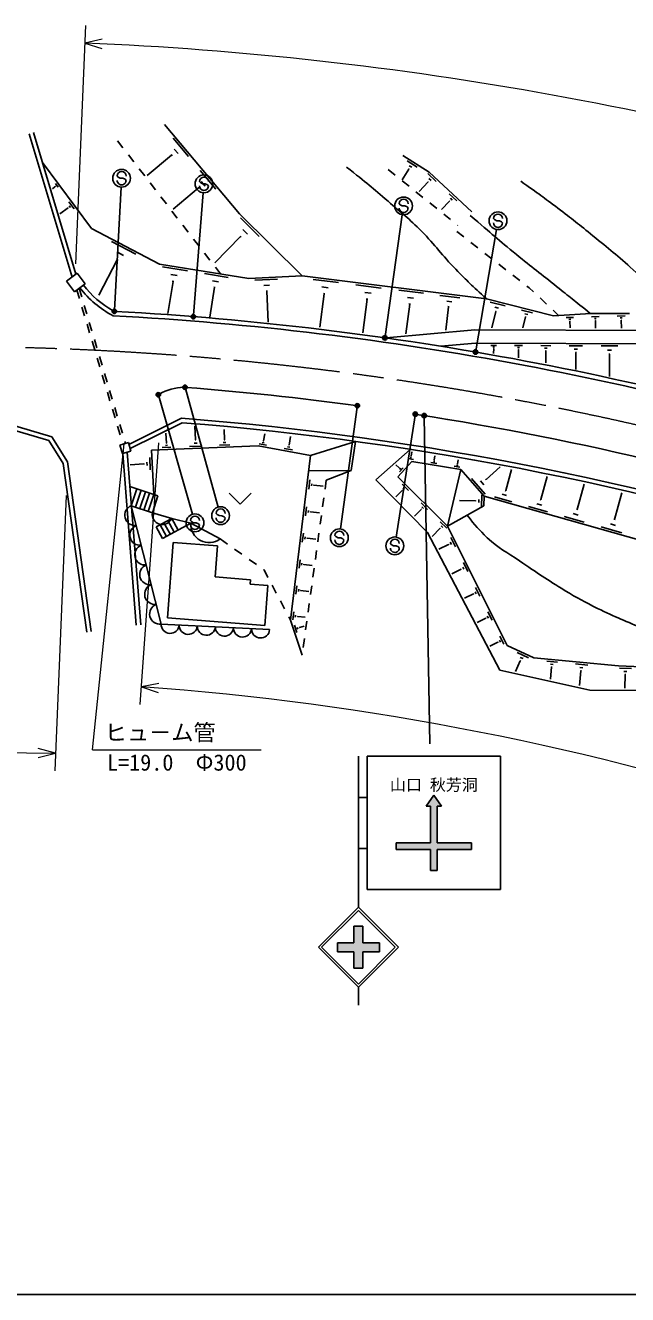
# Model space of a CAD drawing. Units: millimetres, scale not verified. Extents: x 0 to 700000, y -47500 to 447500.
# Drawn here: x 376304 to 444128, y 205000 to 347888 of the extents above; entities that cross this region are included whole.
import ezdxf
from ezdxf.enums import TextEntityAlignment as Align

# ---------------------------------------------------------------- set-up
doc = ezdxf.new("R2010")
doc.units = ezdxf.units.MM
doc.header["$LTSCALE"] = 1000
doc.header["$PDMODE"] = 32
doc.header["$PDSIZE"] = 500
doc.linetypes.add('CHAIN', pattern=[18.5, 12, -1.5, 3.5, -1.5])
for name, color, linetype, lineweight in [('M-STR-HTXT', 7, 'Continuous', 13), ('M-STR-STRC', 7, 'Continuous', 25), ('M-TTL-BAND', 7, 'Continuous', 25), ('S-TTL', 7, 'Continuous', 25)]:
    doc.layers.add(name, color=color, linetype=linetype, lineweight=lineweight)
doc.styles.add('ＭＳ ゴシック', font='')
doc.styles.get('ＭＳ ゴシック').set_extended_font_data('MS Gothic')

msp = doc.modelspace()

# ---------------------------------------------------------------- hatches: boundary and pattern name
at = {"layer": 'M-STR-STRC'}
for points in [[(418057, 255864), (421932, 255864), (421932, 259989), (421432, 259989), (422307, 261239), (423182, 259989), (422682, 259989), (422682, 255864), (426557, 255864), (426557, 255114), (422682, 255114), (422682, 252739), (421932, 252739), (421932, 255114), (418057, 255114)], [(411447, 244604), (413308, 244604), (413308, 246464), (414308, 246464), (414308, 244604), (416167, 244604), (416167, 243604), (414307, 243604), (414307, 241744), (413307, 241744), (413307, 243604), (411447, 243604)]]:
    msp.add_hatch(color=256, dxfattribs=at).paths.add_polyline_path(points)

# ---------------------------------------------------------------- linework, layer by layer
at = {"layer": 'M-STR-HTXT'}
for p, q in [((381982, 321036), (383099, 347888)), ((384967, 346326), (383016, 345889)), ((383016, 345889), (384924, 345292)), ((383858, 266322), (387432, 300777)), ((389239, 271426), (391352, 300892)), ((380896, 294951), (379607, 263962)), ((391346, 273800), (389383, 273421)), ((389383, 273421), (391272, 272767)), ((337949, 266335), (379690, 265960)), ((377754, 265460), (379690, 265960)), ((379690, 265960), (377763, 266495)), ((383858, 266322), (402858, 266322))]:
    msp.add_line(p, q, dxfattribs=at)
for radius, end in [(384500, 87.61766), (312500, 85.89878)]:
    msp.add_arc((367033, -38278), radius, 71.82031, end, dxfattribs=at)
at = {"layer": 'M-STR-STRC'}
for p, q in [((386742, 330815), (386643, 330933)), ((386987, 330675), (386742, 330815)), ((387288, 330673), (386987, 330675)), ((387533, 330561), (387288, 330673)), ((387639, 330425), (387533, 330561)), ((396020, 330192), (395921, 330310)), ((396265, 330053), (396020, 330192)), ((386329, 315846), (387083, 329676)), ((395235, 315249), (396336, 329055)), ((396566, 330050), (396265, 330053)), ((396811, 329938), (396566, 330050)), ((396917, 329802), (396811, 329938)), ((418501, 327704), (418402, 327822)), ((418746, 327565), (418501, 327704)), ((419047, 327562), (418746, 327565)), ((419292, 327451), (419047, 327562)), ((419398, 327314), (419292, 327451)), ((416812, 312861), (418756, 326574)), ((429138, 326038), (429038, 326156)), ((429383, 325899), (429138, 326038)), ((429683, 325896), (429383, 325899)), ((429929, 325784), (429683, 325896)), ((427021, 311261), (429364, 324912)), ((430034, 325648), (429929, 325784)), ((391318, 306161), (395130, 292846)), ((394322, 307004), (398021, 293657)), ((421214, 303810), (421859, 267011)), ((397893, 292834), (397793, 292952)), ((395010, 292025), (394910, 292143)), ((395255, 291885), (395010, 292025)), ((395556, 291883), (395255, 291885)), ((395801, 291771), (395556, 291883)), ((395907, 291635), (395801, 291771)), ((398138, 292694), (397893, 292834)), ((398438, 292692), (398138, 292694)), ((398684, 292580), (398438, 292692)), ((398789, 292444), (398684, 292580)), ((411269, 290344), (411169, 290462)), ((411514, 290205), (411269, 290344)), ((411814, 290202), (411514, 290205)), ((412060, 290090), (411814, 290202)), ((412165, 289954), (412060, 290090)), ((417517, 289434), (417418, 289552)), ((417762, 289295), (417517, 289434)), ((418063, 289293), (417762, 289295)), ((418308, 289181), (418063, 289293)), ((418414, 289045), (418308, 289181)), ((413807, 265604), (413807, 248604)), ((414807, 265604), (414807, 250604)), ((414807, 265604), (429807, 265604)), ((429807, 265604), (429807, 250604)), ((413807, 260979), (414807, 260979)), ((421432, 259989), (422307, 261239)), ((422307, 261239), (423182, 259989)), ((421932, 259989), (421432, 259989)), ((421932, 259989), (421932, 255864)), ((423182, 259989), (422682, 259989)), ((422682, 259989), (422682, 255864)), ((418057, 255864), (418057, 255114)), ((418057, 255864), (421932, 255864)), ((422682, 255864), (426557, 255864)), ((426557, 255864), (426557, 255114)), ((413807, 255229), (414807, 255229)), ((418057, 255114), (421932, 255114)), ((421932, 255114), (421932, 252739)), ((422682, 255114), (422682, 252739)), ((422682, 255114), (426557, 255114)), ((421932, 252739), (422682, 252739)), ((414807, 250604), (429807, 250604)), ((409306, 244104), (413806, 248604)), ((409660, 244105), (413806, 248251)), ((418307, 244104), (413807, 248604)), ((417953, 244104), (413809, 248249)), ((413308, 246464), (414308, 246464)), ((413308, 246464), (413308, 244604)), ((414308, 246464), (414308, 244604)), ((411447, 244604), (411447, 243604)), ((411447, 244604), (413308, 244604)), ((414308, 244604), (416167, 244604)), ((416167, 244604), (416167, 243604)), ((409307, 244104), (413806, 239604)), ((409660, 244105), (413806, 239958)), ((411447, 243604), (413307, 243604)), ((413307, 243604), (413307, 241744)), ((413807, 239604), (418307, 244104)), ((413807, 239957), (417953, 244104)), ((414307, 243604), (416167, 243604)), ((414307, 243604), (414307, 241744)), ((413307, 241744), (414307, 241744)), ((413807, 239604), (413807, 237604))]:
    msp.add_line(p, q, dxfattribs=at)
for centre, radius in [((387137, 330674), 1000), ((396415, 330052), 1000), ((418897, 327564), 1000), ((429533, 325897), 1000), ((386321, 315696), 150), ((386321, 315696), 120), ((386321, 315696), 90), ((386321, 315696), 60), ((386321, 315696), 30), ((395223, 315099), 150), ((395223, 315099), 120), ((395223, 315099), 90), ((395223, 315099), 60), ((395223, 315099), 30), ((416791, 312712), 150), ((416791, 312712), 120), ((416791, 312712), 90), ((416791, 312712), 60), ((416791, 312712), 30), ((426996, 311113), 150), ((426996, 311113), 120), ((426996, 311113), 90), ((426996, 311113), 60), ((426996, 311113), 30), ((394282, 307148), 150), ((394282, 307148), 120), ((394282, 307148), 90), ((391277, 306305), 150), ((391277, 306305), 120), ((391277, 306305), 90), ((391277, 306305), 60), ((391277, 306305), 30), ((394282, 307148), 60), ((394282, 307148), 30), ((413684, 305067), 150), ((413684, 305067), 120), ((413684, 305067), 90), ((413684, 305067), 60), ((413684, 305067), 30), ((420215, 304116), 150), ((420215, 304116), 120), ((420215, 304116), 90), ((420215, 304116), 60), ((420215, 304116), 30), ((421212, 303960), 150), ((421212, 303960), 120), ((421212, 303960), 90), ((421212, 303960), 60), ((421212, 303960), 30), ((398288, 292693), 1000), ((395405, 291884), 1000), ((411664, 290203), 1000), ((417913, 289294), 1000)]:
    msp.add_circle(centre, radius, dxfattribs=at)
for centre, start, end in [((387139, 330429), 179.55488, 359.55488), ((387143, 330929), 359.55488, 179.55488), ((396421, 330306), 359.55488, 179.55488), ((396417, 329806), 179.55488, 359.55488), ((418898, 327318), 179.55488, 359.55488), ((418902, 327818), 359.55488, 179.55488), ((429538, 326152), 359.55488, 179.55488), ((429535, 325652), 179.55488, 359.55488), ((398293, 292948), 359.55488, 179.55488), ((395407, 291639), 179.55488, 359.55488), ((395410, 292139), 359.55488, 179.55488), ((398289, 292448), 179.55488, 359.55488), ((411669, 290458), 359.55488, 179.55488), ((411665, 289958), 179.55488, 359.55488), ((417914, 289048), 179.55488, 359.55488), ((417918, 289548), 359.55488, 179.55488)]:
    msp.add_arc(centre, 500, start, end, dxfattribs=at)
for p in [(386321, 315696), (395223, 315099), (416791, 312712), (426996, 311113), (394282, 307148), (391277, 306305), (413684, 305067), (420215, 304116), (421212, 303960)]:
    msp.add_point(p, dxfattribs=at)
at = {"layer": 'M-TTL-BAND'}
msp.add_line((40000, 205000), (579000, 205000), dxfattribs=at)
at = {"layer": 'S-TTL'}
for p, q in [((377218, 335828), (381984, 319880)), ((400421, 326679), (391964, 336722)), ((376739, 335685), (381559, 319554)), ((386678, 334896), (387291, 334105)), ((392939, 335175), (394671, 333119)), ((387903, 333315), (388515, 332524)), ((392777, 333282), (390034, 330972)), ((392723, 333346), (392831, 333217)), ((393075, 333971), (393507, 333457)), ((421795, 331380), (418816, 333234)), ((383755, 325033), (378227, 332451)), ((389128, 331733), (389740, 330943)), ((395976, 331569), (397770, 329439)), ((417174, 331653), (417954, 331027)), ((419505, 331720), (418748, 330504)), ((420429, 331935), (419290, 332645)), ((419541, 331698), (419469, 331742)), ((419825, 331916), (419540, 332094)), ((390352, 330152), (390965, 329362)), ((396117, 330322), (396565, 329789)), ((418734, 330402), (419514, 329776)), ((421651, 330287), (420636, 329195)), ((422567, 330320), (421618, 331203)), ((421681, 330260), (421622, 330315)), ((421990, 330414), (421753, 330635)), ((426599, 326910), (421795, 331380)), ((379638, 329715), (379353, 329503)), ((379628, 329727), (379647, 329702)), ((379690, 330070), (379993, 329663)), ((379702, 329841), (379777, 329740)), ((395808, 329607), (392953, 327203)), ((395752, 329674), (395864, 329541)), ((420294, 329150), (421074, 328524)), ((424910, 328140), (424047, 328943)), ((381116, 327340), (380203, 326660)), ((381098, 327365), (381134, 327316)), ((381216, 328022), (381798, 327241)), ((381239, 327583), (381384, 327388)), ((391577, 328571), (392189, 327781)), ((421854, 327898), (422634, 327273)), ((424077, 328110), (423184, 327151)), ((424104, 328085), (424050, 328135)), ((424386, 328226), (424170, 328426)), ((392802, 326990), (393414, 326199)), ((407478, 319687), (400421, 326679)), ((400539, 326210), (402648, 324120)), ((423414, 326647), (424194, 326021)), ((391394, 321009), (383755, 325033)), ((394027, 325409), (394639, 324618)), ((400808, 324899), (401335, 324377)), ((424890, 324680), (425680, 324066)), ((424974, 325395), (425018, 325359)), ((386003, 323566), (388741, 322124)), ((395251, 323828), (395864, 323037)), ((400549, 324111), (397629, 321163)), ((400483, 324176), (400615, 324045)), ((426469, 323453), (427259, 322839)), ((386565, 321521), (386736, 321431)), ((386669, 322341), (387354, 321980)), ((396476, 322247), (397088, 321456)), ((428048, 322225), (428838, 321612)), ((386651, 321476), (384561, 317509)), ((401455, 319406), (391394, 321009)), ((391751, 320699), (394569, 320250)), ((397701, 320665), (398285, 319911)), ((429627, 320998), (430417, 320384)), ((382126, 319989), (380936, 319076)), ((381849, 317886), (380936, 319076)), ((383039, 318798), (381849, 317886)), ((383039, 318798), (382126, 319989)), ((392935, 319065), (392357, 315435)), ((392695, 319826), (393400, 319714)), ((392847, 319079), (393024, 319051)), ((396492, 319944), (399136, 319523)), ((397378, 319125), (398039, 319019)), ((407478, 319687), (401455, 319406)), ((402164, 319189), (404716, 319308)), ((428241, 317091), (407478, 319687)), ((408704, 319282), (411550, 318926)), ((413537, 318677), (416391, 318321)), ((431206, 319771), (431996, 319157)), ((382104, 318082), (382390, 317123)), ((382359, 318277), (382645, 317319)), ((397604, 318411), (397066, 315036)), ((397521, 318424), (397686, 318398)), ((403151, 318596), (403789, 318625)), ((403420, 317969), (403579, 317976)), ((403500, 317973), (403663, 314476)), ((409949, 317681), (409477, 313903)), ((409683, 318437), (410394, 318348)), ((409860, 317692), (410038, 317670)), ((414518, 317830), (415232, 317741)), ((418378, 318072), (421141, 317727)), ((419328, 317252), (420019, 317166)), ((422977, 317497), (425246, 317214)), ((432786, 318543), (433043, 318344)), ((433043, 318344), (433535, 317883)), ((382677, 316165), (382963, 315207)), ((382931, 316361), (383218, 315403)), ((414786, 317072), (414312, 313283)), ((414696, 317083), (414875, 317061)), ((419587, 316518), (419168, 313166)), ((419501, 316529), (419673, 316507)), ((423970, 316221), (423637, 313559)), ((423757, 316824), (424324, 316753)), ((423899, 316230), (424041, 316213)), ((435763, 315200), (428241, 317091)), ((428656, 316729), (430341, 316305)), ((429182, 316149), (429603, 316043)), ((432176, 315844), (433425, 315530)), ((434265, 317199), (434995, 316516)), ((435725, 315833), (436362, 315237)), ((383504, 314444), (383791, 313486)), ((429287, 315675), (428825, 313840)), ((429234, 315688), (429339, 315661)), ((432643, 315063), (432334, 313830)), ((432566, 315414), (432878, 315336)), ((432604, 315073), (432682, 315053)), ((439986, 315464), (435763, 315200)), ((437204, 314994), (438039, 315020)), ((437524, 314795), (437733, 314801)), ((437609, 314589), (437661, 314590)), ((437635, 314589), (437658, 313823)), ((444341, 315464), (439986, 315464)), ((440045, 315082), (440928, 315109)), ((440383, 314871), (440604, 314878)), ((440473, 314653), (440528, 314655)), ((440500, 314654), (440526, 313815)), ((442935, 315170), (443866, 315199)), ((443291, 314948), (443524, 314956)), ((443385, 314718), (443444, 314720)), ((443414, 314719), (443443, 313806)), ((383249, 314249), (383536, 313291)), ((426931, 313603), (416941, 312725)), ((463904, 313499), (426931, 313603)), ((383822, 312333), (384109, 311375)), ((384077, 312528), (384363, 311570)), ((426995, 312103), (423096, 311760)), ((463852, 311999), (426995, 312103)), ((428713, 311848), (429376, 311846)), ((428961, 311682), (429127, 311681)), ((429023, 311516), (429064, 311516)), ((429043, 311516), (429042, 310964)), ((431404, 311840), (432300, 311838)), ((431739, 311616), (431963, 311615)), ((434339, 311832), (435498, 311829)), ((434773, 311541), (435062, 311540)), ((437559, 311823), (439060, 311819)), ((441139, 311813), (443018, 311808)), ((384395, 310417), (384681, 309458)), ((384650, 310612), (384936, 309654)), ((431823, 311391), (431879, 311391)), ((431851, 311391), (431848, 310470)), ((434880, 311251), (434953, 311251)), ((434917, 311251), (434913, 309889)), ((438121, 311446), (438496, 311445)), ((438260, 311071), (438354, 311071)), ((438307, 311071), (438302, 309162)), ((441843, 311341), (442312, 311340)), ((442017, 310871), (442135, 310871)), ((442076, 310871), (442069, 308352)), ((385222, 308696), (385509, 307738)), ((384968, 308500), (385254, 307542)), ((385540, 306584), (385827, 305626)), ((385795, 306779), (386081, 305821)), ((368555, 304718), (379283, 301580)), ((386113, 304668), (386399, 303710)), ((386368, 304863), (386654, 303905)), ((413663, 304918), (411799, 291194)), ((368481, 304219), (378959, 301154)), ((386940, 302947), (387227, 301989)), ((393868, 303670), (387970, 300723)), ((393968, 303161), (388116, 300236)), ((420192, 303968), (418066, 290282)), ((379283, 301580), (381054, 298740)), ((386686, 302752), (386972, 301793)), ((392181, 300848), (392135, 301990)), ((395467, 301219), (395405, 302757)), ((398721, 301224), (398673, 302405)), ((403120, 301114), (403264, 301908)), ((406000, 300645), (406172, 301594)), ((378959, 301154), (380574, 298565)), ((387911, 300920), (386953, 300634)), ((386953, 300634), (387240, 299676)), ((387258, 300835), (387289, 300734)), ((387513, 301031), (387576, 300820)), ((387911, 300920), (388198, 299962)), ((390511, 300055), (402520, 300536)), ((391724, 300354), (392675, 300392)), ((392071, 300606), (392309, 300615)), ((392151, 300847), (392210, 300850)), ((394781, 300476), (396210, 300534)), ((395302, 300855), (395660, 300869)), ((395422, 301218), (395511, 301221)), ((398155, 300612), (399334, 300659)), ((398585, 300924), (398880, 300936)), ((398684, 301223), (398758, 301226)), ((402520, 300536), (408425, 299468)), ((402626, 300771), (403463, 300620)), ((402977, 300924), (403187, 300886)), ((403094, 301119), (403146, 301109)), ((405446, 300261), (406384, 300091)), ((405840, 300432), (406075, 300390)), ((405971, 300651), (406029, 300640)), ((408425, 299468), (413491, 301056)), ((413000, 297786), (413491, 301056)), ((415779, 296728), (419630, 300159)), ((381054, 298740), (383714, 279652)), ((388198, 299962), (387240, 299676)), ((388795, 280358), (387266, 299684)), ((389294, 280398), (387756, 299830)), ((389986, 298699), (390004, 298356)), ((390302, 299229), (390372, 297860)), ((390511, 300055), (390764, 295068)), ((408425, 299468), (406170, 280922)), ((419833, 298778), (418251, 297068)), ((420006, 299003), (419357, 299110)), ((419789, 299206), (419627, 299232)), ((419755, 299378), (419715, 299385)), ((419735, 299381), (419814, 299864)), ((419833, 298778), (425334, 297877)), ((422628, 298574), (421978, 298680)), ((422411, 298776), (422248, 298803)), ((422376, 298948), (422336, 298955)), ((422356, 298952), (422435, 299434)), ((424977, 298519), (425055, 298994)), ((380574, 298565), (383219, 279583)), ((389653, 298510), (388118, 298432)), ((389650, 298553), (389655, 298467)), ((408216, 297748), (413000, 297786)), ((413000, 297786), (410190, 296678)), ((418405, 298075), (418042, 298411)), ((418419, 298090), (418391, 298061)), ((418859, 298093), (418423, 297622)), ((418577, 298025), (418468, 297908)), ((423861, 291523), (425334, 297877)), ((425246, 298144), (424602, 298250)), ((425031, 298345), (424870, 298371)), ((424997, 298516), (424957, 298523)), ((425334, 297877), (427966, 294890)), ((428197, 296781), (429780, 298176)), ((430394, 295517), (431062, 297880)), ((388061, 295973), (391238, 294909)), ((408342, 296715), (408216, 295679)), ((408554, 296295), (408522, 296036)), ((408801, 296166), (408793, 296102)), ((408797, 296134), (409845, 296006)), ((410190, 296678), (410054, 295687)), ((421588, 290796), (415779, 296728)), ((418251, 297068), (423861, 291523)), ((418728, 296244), (419447, 295535)), ((418820, 295799), (419000, 295621)), ((428092, 295124), (426540, 296886)), ((427951, 296173), (427563, 296613)), ((428245, 296726), (428148, 296836)), ((434337, 294497), (435078, 297115)), ((438435, 293400), (439235, 296226)), ((388868, 295703), (388233, 293807)), ((389342, 295545), (388707, 293648)), ((389816, 295386), (389181, 293489)), ((390290, 295227), (389655, 293330)), ((390764, 295068), (390129, 293172)), ((391238, 294909), (390603, 293013)), ((399249, 295241), (400499, 293991)), ((401749, 295241), (400499, 293991)), ((409917, 294697), (409781, 293706)), ((418733, 295530), (418014, 294803)), ((418710, 295553), (418755, 295508)), ((427011, 294362), (425191, 294400)), ((427012, 294405), (427010, 294319)), ((427361, 294528), (427354, 294181)), ((427719, 295041), (427690, 293654)), ((427966, 294890), (427943, 293794)), ((427966, 294890), (463445, 284856)), ((431094, 294265), (429142, 294817)), ((430500, 294960), (430012, 295098)), ((430455, 295500), (430333, 295535)), ((434404, 294478), (434271, 294516)), ((442641, 292268), (443485, 295252)), ((388233, 293807), (390603, 293013)), ((388233, 293807), (391590, 280487)), ((390603, 293013), (392783, 292383)), ((407975, 293698), (407852, 292687)), ((408182, 293288), (408151, 293035)), ((408423, 293162), (408416, 293099)), ((408420, 293131), (409432, 293008)), ((420876, 293394), (420131, 292641)), ((420853, 293417), (420899, 293372)), ((420872, 294126), (421607, 293399)), ((420966, 293669), (421150, 293487)), ((427943, 293794), (423861, 291523)), ((435100, 293132), (432972, 293734)), ((434453, 293890), (433921, 294040)), ((438505, 293380), (438365, 293420)), ((392783, 292383), (391031, 291420)), ((391469, 291661), (392192, 290346)), ((394924, 291849), (391753, 290105)), ((391907, 291901), (392630, 290587)), ((392345, 292142), (393068, 290828)), ((392783, 292383), (394924, 291849)), ((392783, 292383), (393506, 291069)), ((394924, 291849), (398239, 290071)), ((409644, 292715), (409508, 291725)), ((423024, 291998), (423760, 291271)), ((423118, 291542), (423302, 291360)), ((423861, 291523), (430549, 278065)), ((439239, 291961), (436997, 292596)), ((438557, 292760), (437996, 292919)), ((442769, 291598), (442182, 291764)), ((442715, 292247), (442568, 292289)), ((391031, 291420), (391753, 290105)), ((398239, 290071), (399055, 289494)), ((407611, 290705), (407491, 289718)), ((407813, 290305), (407783, 290058)), ((408049, 290182), (408041, 290121)), ((408045, 290151), (409022, 290033)), ((409371, 290734), (409235, 289743)), ((429745, 275284), (421588, 290796)), ((423028, 291267), (422124, 290353)), ((423005, 291290), (423051, 291244)), ((424223, 290231), (424740, 289192)), ((443484, 290761), (441134, 291425)), ((392308, 281198), (392966, 289672)), ((392966, 289672), (397951, 289285)), ((397680, 285796), (397951, 289285)), ((399872, 288917), (400689, 288340)), ((409098, 288753), (408962, 287762)), ((423962, 289454), (422863, 288908)), ((423946, 289486), (423978, 289421)), ((424157, 289713), (424286, 289453)), ((401506, 287763), (402322, 287186)), ((407250, 287736), (407133, 286772)), ((407447, 287345), (407418, 287104)), ((407677, 287226), (407670, 287165)), ((425627, 287407), (426127, 286401)), ((397680, 285796), (401668, 285486)), ((403139, 286609), (403182, 286578)), ((403182, 286578), (403625, 285741)), ((407674, 287196), (408616, 287081)), ((408825, 286771), (408689, 285781)), ((425374, 286654), (424323, 286132)), ((425358, 286685), (425389, 286622)), ((425563, 286905), (425688, 286653)), ((401629, 284987), (401668, 285486)), ((401629, 284987), (403623, 284833)), ((403275, 280346), (403623, 284833)), ((404092, 284856), (404559, 283972)), ((406892, 284791), (406778, 283850)), ((407084, 284409), (407056, 284174)), ((408552, 284790), (408416, 283800)), ((427014, 284615), (427499, 283641)), ((405026, 283088), (405493, 282204)), ((407309, 284293), (407302, 284234)), ((407305, 284263), (408212, 284153)), ((426769, 283886), (425766, 283387)), ((426754, 283916), (426784, 283855)), ((426952, 284129), (427073, 283885)), ((406537, 281869), (406425, 280951)), ((406724, 281497), (406696, 281267)), ((408279, 282809), (408143, 281818)), ((428386, 281855), (428855, 280912)), ((391590, 280487), (403813, 279869)), ((392308, 281198), (403275, 280346)), ((405960, 281319), (406170, 280922)), ((406170, 280922), (407476, 276975)), ((406619, 280359), (406888, 279547)), ((406923, 280121), (406990, 279919)), ((406943, 281383), (406936, 281325)), ((406940, 281354), (407812, 281248)), ((407151, 280113), (407168, 280062)), ((407159, 280087), (407703, 280267)), ((408006, 280828), (407870, 279837)), ((428149, 281150), (427193, 280675)), ((428134, 281179), (428163, 281120)), ((428326, 281385), (428443, 281149)), ((407733, 278846), (407597, 277856)), ((429684, 278672), (429797, 278444)), ((429742, 279127), (430195, 278215)), ((429513, 278444), (428603, 277993)), ((429498, 278473), (429527, 278416)), ((430549, 278065), (433577, 276705)), ((431690, 277279), (432973, 276702)), ((432043, 276349), (431512, 275165)), ((432003, 276367), (432083, 276331)), ((432027, 276742), (432348, 276598)), ((433577, 276705), (443094, 275778)), ((435023, 276313), (436219, 276197)), ((435442, 275971), (435741, 275942)), ((438245, 275999), (439633, 275864)), ((443094, 275778), (462499, 275037)), ((439880, 273059), (429745, 275284)), ((435563, 275657), (435430, 274290)), ((435525, 275661), (435600, 275654)), ((438871, 275238), (438709, 273570)), ((438732, 275602), (439079, 275568)), ((438828, 275242), (438915, 275234)), ((443213, 275524), (444578, 275471)), ((443712, 275163), (444053, 275150)), ((443869, 274815), (443811, 273288)), ((443827, 274816), (443912, 274813)), ((462746, 272936), (439880, 273059))]:
    msp.add_line(p, q, dxfattribs=at)
for centre, radius, start, end in [((391385, 325201), 10769, 217.49021, 241.15275), ((391385, 325201), 11269, 217.49021, 242.51905), ((367033, -38278), 354000, 71.82031, 86.89867), ((367033, -38278), 354500, 71.82031, 86.85675), ((394346, 301144), 6005, 92.04481, 119.30983), ((367033, -38278), 346500, 82.28734, 85.46472), ((367033, -38278), 343000, 71.82031, 85.51275), ((367033, -38278), 342500, 71.82031, 85.48953), ((367033, -38278), 346500, 71.82031, 81.14637), ((388653, 292732), 1154, 111.34884, 276.93982), ((391731, 292827), 1142, 170.64444, 337.13479), ((389212, 290512), 1154, 111.34884, 276.93982), ((396998, 291736), 2077, 176.88599, 306.69333), ((389772, 288292), 1154, 111.34884, 276.93982), ((390331, 286072), 1154, 111.34884, 276.93982), ((390891, 283852), 1154, 111.34884, 276.93982), ((391450, 281632), 1154, 111.34884, 276.93982), ((392609, 280455), 1020, 178.22388, 355.98709), ((394646, 280352), 1020, 178.22388, 355.98709), ((396684, 280249), 1020, 178.22388, 355.98709), ((398721, 280146), 1020, 178.22388, 355.98709), ((400758, 280043), 1020, 178.22388, 355.98709), ((402795, 279940), 1020, 178.22388, 355.98709)]:
    msp.add_arc(centre, radius, start, end, dxfattribs=at)
at = {"layer": 'S-TTL', "color": 2, "linetype": 'CHAIN', "lineweight": 13}
msp.add_arc((367033, -38278), 350000, 73.58016, 89.70487, dxfattribs=at)
at = {"layer": 'S-TTL'}
for points, knots in [([(428241, 317091), (426552, 318645), (426088, 319086), (424774, 320430), (423198, 322042), (422496, 323116), (420910, 324719), (419527, 326116), (418649, 326793), (417162, 328080), (415372, 329632), (414762, 330114), (412487, 331944)], [0, 0, 0, 0, 1, 1, 1, 2, 2, 2, 3, 3, 3, 4, 4, 4, 4]), ([(449259, 315725), (447195, 317993), (446602, 318660), (444743, 320381), (443046, 321952), (442011, 322738), (440219, 324199), (438699, 325440), (437841, 326128), (436277, 327312), (434666, 328530), (434121, 328912), (432085, 330341)], [0, 0, 0, 0, 1, 1, 1, 2, 2, 2, 3, 3, 3, 4, 4, 4, 4]), ([(439927, 315460), (438081, 316942), (437617, 317314), (436134, 318498), (434371, 319905), (433361, 320665), (431613, 322091), (429547, 323777), (428896, 324345), (426397, 326496)], [0, 0, 0, 0, 1, 1, 1, 2, 2, 2, 3, 3, 3, 3]), ([(426053, 292743), (427005, 291518), (427354, 291120), (428321, 290210), (429598, 289009), (430524, 288590), (431970, 287599), (433946, 286246), (435058, 285494), (437102, 284247), (438479, 283407), (439278, 282978), (440722, 282259), (442752, 281249), (443957, 280829), (446032, 279915), (448431, 278859), (449718, 278129), (452174, 277216), (454781, 276246), (455759, 276004), (458996, 275171)], [0, 0, 0, 0, 1, 1, 1, 2, 2, 2, 3, 3, 3, 4, 4, 4, 5, 5, 5, 6, 6, 6, 7, 7, 7, 7])]:
    msp.add_open_spline(points, degree=3, knots=knots, dxfattribs=at)

# ---------------------------------------------------------------- texts
at = {"layer": 'M-STR-HTXT', "style": 'ＭＳ ゴシック'}
msp.add_text('ヒュ－ム管', height=1833, dxfattribs=at).set_placement((385233, 266822), align=Align.BOTTOM_LEFT)
msp.add_text('L=19.0\u3000Φ300', height=1833, dxfattribs=at).set_placement((393358, 265822), align=Align.TOP_CENTER)
at = {"layer": 'M-STR-STRC', "style": 'ＭＳ ゴシック'}
msp.add_text('山口 秋芳洞', height=1320, dxfattribs=at).set_placement((422307, 261339), align=Align.BOTTOM_CENTER)

doc.saveas('drawing.dxf')
